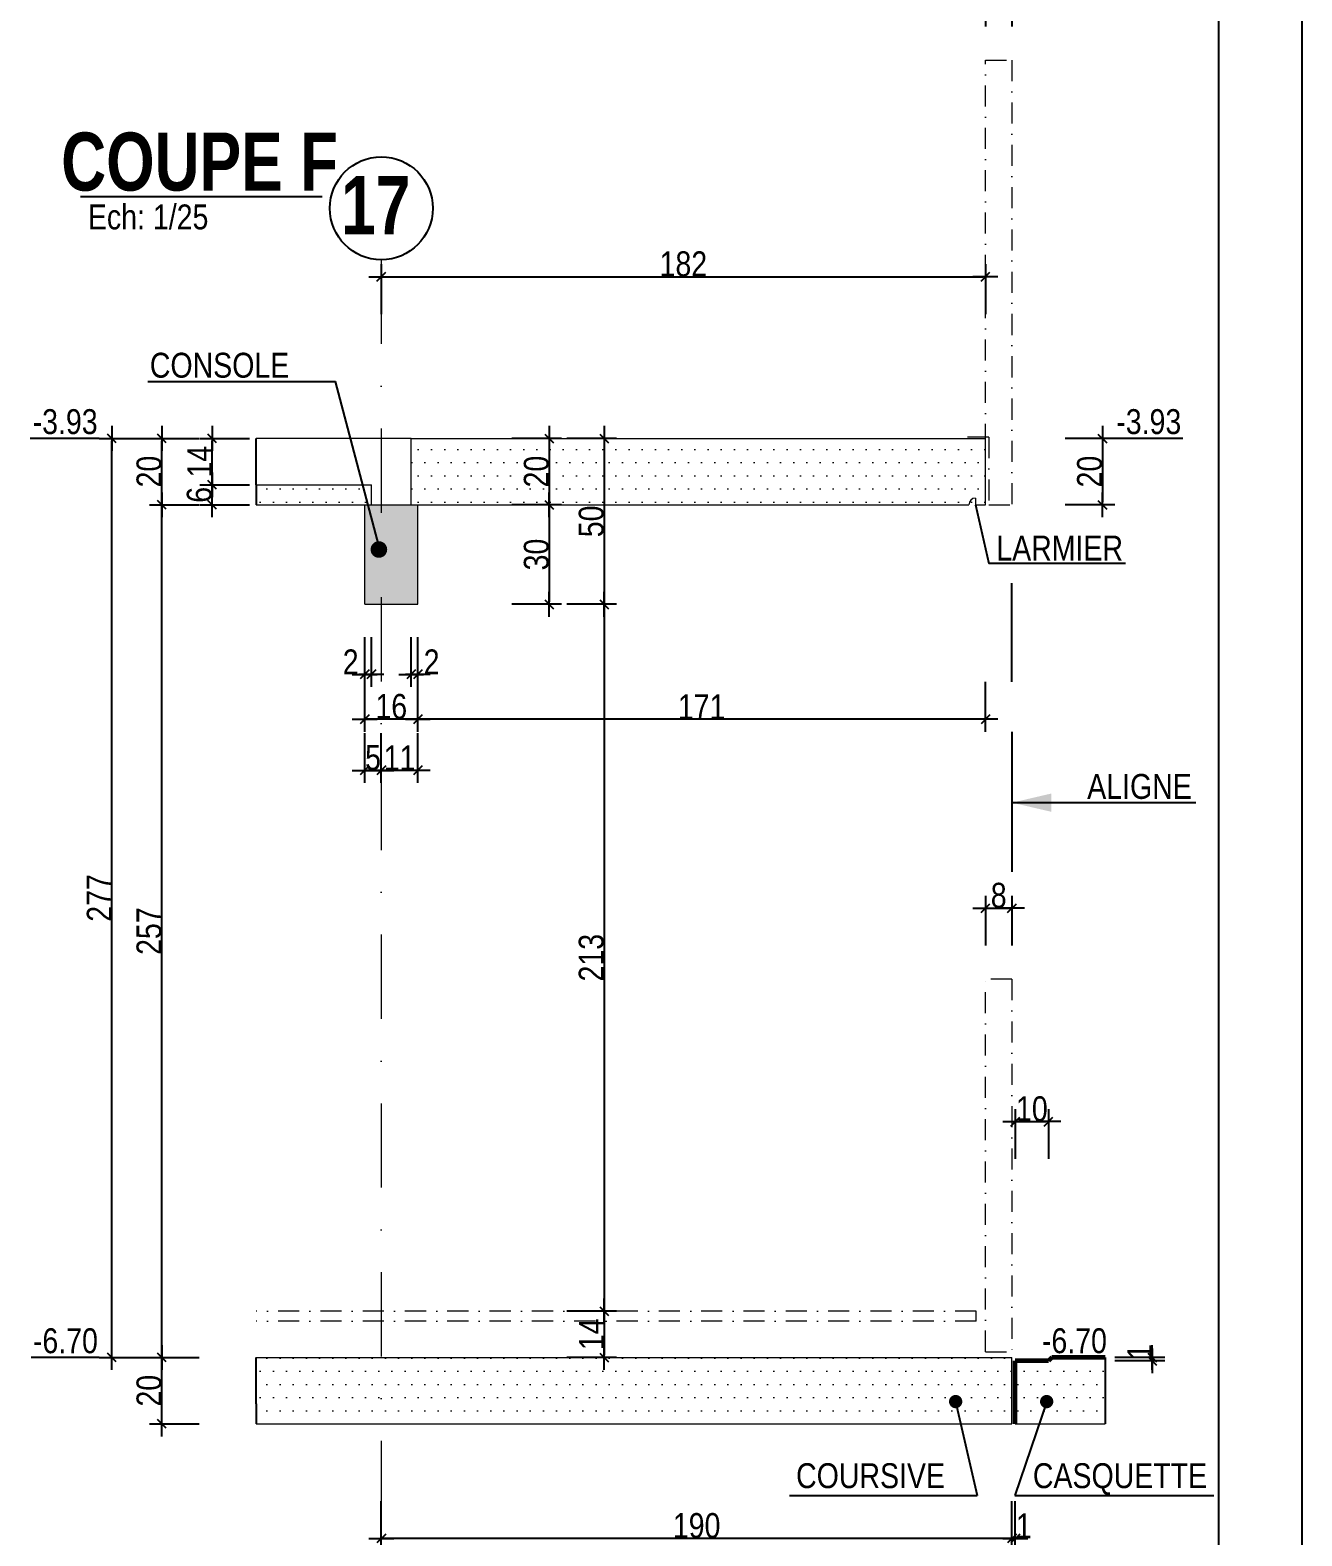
# Model space of a CAD drawing. Header units: millimetres. Extents: x 9051 to 35021, y -32652 to 0.
# Drawn here: x 34255 to 35021, y -30262 to -29354 of the extents above; entities that cross this region are included whole.
import ezdxf
from ezdxf.enums import TextEntityAlignment as Align

# ---------------------------------------------------------------- set-up
doc = ezdxf.new("R2010")
doc.units = ezdxf.units.MM
doc.linetypes.add('TIRETPTX2', pattern=[50.8, 25.4, -12.7, 0, -12.7])
for name, color, linetype in [('01-Cad  2', 1, 'Continuous'), ('01_cote_gen', 4, 'Continuous'), ('01_linteaux', 2, 'Continuous'), ('01_poch_BN', 9, 'Continuous'), ('01_texte', 230, 'Continuous'), ('AA_COTES', 2, 'Continuous')]:
    doc.layers.add(name, color=color, linetype=linetype)
doc.layers.add('01_murs_coup', color=5, linetype='Continuous', lineweight=60)
doc.layers.add('01_tram_axes', color=2, linetype='TIRETPTX2', lineweight=9)
doc.styles.add('ARIAL NA', font='ARIALN.TTF')
doc.styles.add('impact', font='impact.ttf')
doc.styles.add('STYLE2', font='ARIALN.TTF')
doc.dimstyles.new('JB25', dxfattribs={"dimscale": 0.1, "dimtxt": 150, "dimasz": 15, "dimexe": 0.1, "dimexo": 0.1, "dimgap": 0.09, "dimtad": 1, "dimdec": 1, "dimlfac": 0.5, "dimdsep": 46, "dimtxsty": 'STYLE2', "dimblk1": 'BOND_G', "dimblk2": 'BOND_D', "dimsah": 1, "dimcen": 1.5, "dimdle": 0.01, "dimse1": 1, "dimse2": 1, "dimclrd": 4, "dimclre": 2, "dimclrt": 6, "dimazin": 2, "dimtfac": 2.333333, "dimtdec": 1, "dimtix": 1, "dimtmove": 2, "dimatfit": 3, "dimldrblk": 'BOND_G', "dimfxl": 1, "dimtolj": 1, "dimtzin": 0, "dimarcsym": 0})

# ---------------------------------------------------------------- blocks, each defined once
blk = doc.blocks.new('BOND_G')
at = {"layer": 'AA_COTES', "color": 0}
for p, q in [((0, -5), (0, 15)), ((5, 0), (-5, 0)), ((1.77, 1.77), (-1.77, -1.77))]:
    blk.add_line(p, q, dxfattribs=at)
blk = doc.blocks.new('BOND_D')
at = {"layer": 'AA_COTES', "color": 0}
for p, q in [((5, 0), (-5, 0)), ((-1.77, -1.77), (1.77, 1.77)), ((0, 5), (0, -15))]:
    blk.add_line(p, q, dxfattribs=at)
blk = doc.blocks.new('*D4403')
at = {"layer": '01_cote_gen', "color": 4, "lineweight": -2, "ltscale": 2, "transparency": 16777216}
blk.add_line((34486.65, -29769.56), (34457.65, -29769.56), dxfattribs=at)
at = {"layer": 'Defpoints', "color": 0, "ltscale": 2, "transparency": 16777216}
for p in [(34456.15, -29700.25), (34488.15, -29700.25), (34456.15, -29769.56)]:
    blk.add_point(p, dxfattribs=at)
at = {"layer": '01_cote_gen', "color": 4, "lineweight": -2, "ltscale": 2, "transparency": 16777216, "xscale": 1.5, "yscale": 1.5, "zscale": 1.5, "rotation": 180}
blk.add_blockref('BOND_D', (34456.15, -29769.56), dxfattribs=at)
at = {"layer": '01_cote_gen', "color": 4, "lineweight": -2, "ltscale": 2, "transparency": 16777216, "xscale": 1.5, "yscale": 1.5, "zscale": 1.5}
blk.add_blockref('BOND_G', (34488.15, -29769.56), dxfattribs=at)
at = {"layer": '01_cote_gen', "color": 6, "lineweight": 0, "ltscale": 2, "transparency": 16777216, "insert": (34472.15, -29761.89), "char_height": 15, "attachment_point": 5, "style": 'STYLE2'}
blk.add_mtext('\\A1;16', dxfattribs=at)
blk = doc.blocks.new('*D4404')
at = {"layer": '01_cote_gen', "color": 4, "lineweight": -2, "ltscale": 2, "transparency": 16777216}
blk.add_line((34486.65, -29742.48), (34485.65, -29742.48), dxfattribs=at)
at = {"layer": 'Defpoints', "color": 0, "ltscale": 2, "transparency": 16777216}
for p in [(34484.15, -29640.25), (34488.15, -29640.25), (34484.15, -29742.48)]:
    blk.add_point(p, dxfattribs=at)
at = {"layer": '01_cote_gen', "color": 4, "lineweight": -2, "ltscale": 2, "transparency": 16777216, "xscale": 1.5, "yscale": 1.5, "zscale": 1.5, "rotation": 180}
blk.add_blockref('BOND_D', (34484.15, -29742.48), dxfattribs=at)
at = {"layer": '01_cote_gen', "color": 4, "lineweight": -2, "ltscale": 2, "transparency": 16777216, "xscale": 1.5, "yscale": 1.5, "zscale": 1.5}
blk.add_blockref('BOND_G', (34488.15, -29742.48), dxfattribs=at)
at = {"layer": '01_cote_gen', "color": 6, "lineweight": 0, "ltscale": 2, "transparency": 16777216, "insert": (34496.45, -29734.94), "char_height": 15, "attachment_point": 5, "style": 'STYLE2'}
blk.add_mtext('\\A1;2', dxfattribs=at)
blk = doc.blocks.new('*D4405')
at = {"layer": '01_cote_gen', "color": 4, "lineweight": -2, "ltscale": 2, "transparency": 16777216}
blk.add_line((34458.65, -29742.48), (34457.65, -29742.48), dxfattribs=at)
at = {"layer": 'Defpoints', "color": 0, "ltscale": 2, "transparency": 16777216}
for p in [(34456.15, -29640.25), (34460.15, -29640.25), (34456.15, -29742.48)]:
    blk.add_point(p, dxfattribs=at)
at = {"layer": '01_cote_gen', "color": 4, "lineweight": -2, "ltscale": 2, "transparency": 16777216, "xscale": 1.5, "yscale": 1.5, "zscale": 1.5, "rotation": 180}
blk.add_blockref('BOND_D', (34456.15, -29742.48), dxfattribs=at)
at = {"layer": '01_cote_gen', "color": 4, "lineweight": -2, "ltscale": 2, "transparency": 16777216, "xscale": 1.5, "yscale": 1.5, "zscale": 1.5}
blk.add_blockref('BOND_G', (34460.15, -29742.48), dxfattribs=at)
at = {"layer": '01_cote_gen', "color": 6, "lineweight": 0, "ltscale": 2, "transparency": 16777216, "insert": (34447.68, -29734.94), "char_height": 15, "attachment_point": 5, "style": 'STYLE2'}
blk.add_mtext('\\A1;2', dxfattribs=at)
blk = doc.blocks.new('*D4406')
at = {"layer": '01_cote_gen', "color": 4, "lineweight": -2, "ltscale": 2, "transparency": 16777216}
blk.add_line((34828.65, -29769.56), (34489.65, -29769.56), dxfattribs=at)
at = {"layer": 'Defpoints', "color": 0, "ltscale": 2, "transparency": 16777216}
for p in [(34830.15, -29640.25), (34488.15, -29662.98), (34488.15, -29769.56)]:
    blk.add_point(p, dxfattribs=at)
at = {"layer": '01_cote_gen', "color": 4, "lineweight": -2, "ltscale": 2, "transparency": 16777216, "xscale": 1.5, "yscale": 1.5, "zscale": 1.5, "rotation": 180}
blk.add_blockref('BOND_D', (34488.15, -29769.56), dxfattribs=at)
at = {"layer": '01_cote_gen', "color": 4, "lineweight": -2, "ltscale": 2, "transparency": 16777216, "xscale": 1.5, "yscale": 1.5, "zscale": 1.5}
blk.add_blockref('BOND_G', (34830.15, -29769.56), dxfattribs=at)
at = {"layer": '01_cote_gen', "color": 6, "lineweight": 0, "ltscale": 2, "transparency": 16777216, "insert": (34659.15, -29762.02), "char_height": 15, "attachment_point": 5, "style": 'STYLE2'}
blk.add_mtext('\\A1;171', dxfattribs=at)
blk = doc.blocks.new('*D4144')
at = {"layer": '01_cote_gen', "color": 4, "lineweight": -2, "ltscale": 2, "transparency": 16777216}
blk.add_line((34900.62, -29601.75), (34900.62, -29638.75), dxfattribs=at)
at = {"layer": 'Defpoints', "color": 0, "ltscale": 2, "transparency": 16777216}
for p in [(34821.25, -29600.25), (34821.25, -29640.25), (34900.62, -29640.25)]:
    blk.add_point(p, dxfattribs=at)
at = {"layer": '01_cote_gen', "color": 4, "lineweight": -2, "ltscale": 2, "transparency": 16777216, "xscale": 1.5, "yscale": 1.5, "zscale": 1.5}
for name, p, rotation in [('BOND_G', (34900.62, -29600.25), 90), ('BOND_D', (34900.62, -29640.25), 270)]:
    blk.add_blockref(name, p, dxfattribs=dict(at, rotation=rotation))
at = {"layer": '01_cote_gen', "color": 6, "lineweight": 0, "ltscale": 2, "transparency": 16777216, "insert": (34892.96, -29620.25), "char_height": 15, "attachment_point": 5, "rotation": 90, "style": 'STYLE2'}
blk.add_mtext('\\A1;20', dxfattribs=at)
blk = doc.blocks.new('*D4145')
at = {"layer": '01_cote_gen', "color": 4, "lineweight": -2, "ltscale": 2, "transparency": 16777216}
blk.add_line((34364.2, -29638.75), (34364.2, -29629.75), dxfattribs=at)
at = {"layer": 'Defpoints', "color": 0, "ltscale": 2, "transparency": 16777216}
for p in [(34364.2, -29628.25), (34387.03, -29628.25), (34387.03, -29640.25)]:
    blk.add_point(p, dxfattribs=at)
at = {"layer": '01_cote_gen', "color": 4, "lineweight": -2, "ltscale": 2, "transparency": 16777216, "xscale": 1.5, "yscale": 1.5, "zscale": 1.5}
for name, p, rotation in [('BOND_D', (34364.2, -29628.25), 90), ('BOND_G', (34364.2, -29640.25), 270)]:
    blk.add_blockref(name, p, dxfattribs=dict(at, rotation=rotation))
at = {"layer": '01_cote_gen', "color": 6, "lineweight": 0, "ltscale": 2, "transparency": 16777216, "insert": (34356.53, -29634.25), "char_height": 15, "attachment_point": 5, "rotation": 90, "style": 'STYLE2'}
blk.add_mtext('\\A1;6', dxfattribs=at)
blk = doc.blocks.new('*D4146')
at = {"layer": '01_cote_gen', "color": 4, "lineweight": -2, "ltscale": 2, "transparency": 16777216}
blk.add_line((34364.2, -29626.75), (34364.2, -29601.75), dxfattribs=at)
at = {"layer": 'Defpoints', "color": 0, "ltscale": 2, "transparency": 16777216}
for p in [(34364.2, -29600.25), (34389.07, -29600.25), (34379.21, -29628.25)]:
    blk.add_point(p, dxfattribs=at)
at = {"layer": '01_cote_gen', "color": 4, "lineweight": -2, "ltscale": 2, "transparency": 16777216, "xscale": 1.5, "yscale": 1.5, "zscale": 1.5}
for name, p, rotation in [('BOND_D', (34364.2, -29600.25), 90), ('BOND_G', (34364.2, -29628.25), 270)]:
    blk.add_blockref(name, p, dxfattribs=dict(at, rotation=rotation))
at = {"layer": '01_cote_gen', "color": 6, "lineweight": 0, "ltscale": 2, "transparency": 16777216, "insert": (34356.66, -29614.25), "char_height": 15, "attachment_point": 5, "rotation": 90, "style": 'STYLE2'}
blk.add_mtext('\\A1;14', dxfattribs=at)
blk = doc.blocks.new('*D4407')
at = {"layer": '01_cote_gen', "color": 4, "lineweight": -2, "ltscale": 2, "transparency": 16777216}
blk.add_line((34567.29, -29601.75), (34567.29, -29638.75), dxfattribs=at)
at = {"layer": 'Defpoints', "color": 0, "ltscale": 2, "transparency": 16777216}
for p in [(34550.17, -29600.25), (34488.15, -29640.25), (34567.29, -29640.25)]:
    blk.add_point(p, dxfattribs=at)
at = {"layer": '01_cote_gen', "color": 4, "lineweight": -2, "ltscale": 2, "transparency": 16777216, "xscale": 1.5, "yscale": 1.5, "zscale": 1.5}
for name, p, rotation in [('BOND_G', (34567.29, -29600.25), 90), ('BOND_D', (34567.29, -29640.25), 270)]:
    blk.add_blockref(name, p, dxfattribs=dict(at, rotation=rotation))
at = {"layer": '01_cote_gen', "color": 6, "lineweight": 0, "ltscale": 2, "transparency": 16777216, "insert": (34559.62, -29620.25), "char_height": 15, "attachment_point": 5, "rotation": 90, "style": 'STYLE2'}
blk.add_mtext('\\A1;20', dxfattribs=at)
blk = doc.blocks.new('*D4408')
at = {"layer": '01_cote_gen', "color": 4, "lineweight": -2, "ltscale": 2, "transparency": 16777216}
blk.add_line((34567.29, -29641.75), (34567.29, -29698.75), dxfattribs=at)
at = {"layer": 'Defpoints', "color": 0, "ltscale": 2, "transparency": 16777216}
for p in [(34552.61, -29640.25), (34531.06, -29700.25), (34567.29, -29700.25)]:
    blk.add_point(p, dxfattribs=at)
at = {"layer": '01_cote_gen', "color": 4, "lineweight": -2, "ltscale": 2, "transparency": 16777216, "xscale": 1.5, "yscale": 1.5, "zscale": 1.5}
for name, p, rotation in [('BOND_G', (34567.29, -29640.25), 90), ('BOND_D', (34567.29, -29700.25), 270)]:
    blk.add_blockref(name, p, dxfattribs=dict(at, rotation=rotation))
at = {"layer": '01_cote_gen', "color": 6, "lineweight": 0, "ltscale": 2, "transparency": 16777216, "insert": (34559.62, -29670.25), "char_height": 15, "attachment_point": 5, "rotation": 90, "style": 'STYLE2'}
blk.add_mtext('\\A1;30', dxfattribs=at)
blk = doc.blocks.new('*D4409')
at = {"layer": '01_cote_gen', "color": 4, "lineweight": -2, "ltscale": 2, "transparency": 16777216}
blk.add_line((34600.38, -29601.75), (34600.38, -29698.75), dxfattribs=at)
at = {"layer": 'Defpoints', "color": 0, "ltscale": 2, "transparency": 16777216}
for p in [(34591.96, -29600.25), (34543.38, -29700.25), (34600.38, -29700.25)]:
    blk.add_point(p, dxfattribs=at)
at = {"layer": '01_cote_gen', "color": 4, "lineweight": -2, "ltscale": 2, "transparency": 16777216, "xscale": 1.5, "yscale": 1.5, "zscale": 1.5}
for name, p, rotation in [('BOND_G', (34600.38, -29600.25), 90), ('BOND_D', (34600.38, -29700.25), 270)]:
    blk.add_blockref(name, p, dxfattribs=dict(at, rotation=rotation))
at = {"layer": '01_cote_gen', "color": 6, "lineweight": 0, "ltscale": 2, "transparency": 16777216, "insert": (34592.71, -29650.25), "char_height": 15, "attachment_point": 5, "rotation": 90, "style": 'STYLE2'}
blk.add_mtext('\\A1;50', dxfattribs=at)
blk = doc.blocks.new('*D4147')
at = {"layer": '01_cote_gen', "color": 4, "lineweight": -2, "ltscale": 2, "transparency": 16777216}
blk.add_line((34333.9, -30192.74), (34333.9, -30155.74), dxfattribs=at)
at = {"layer": 'Defpoints', "color": 0, "ltscale": 2, "transparency": 16777216}
for p in [(34333.9, -30154.24), (34386.7, -30154.24), (34386.7, -30194.24)]:
    blk.add_point(p, dxfattribs=at)
at = {"layer": '01_cote_gen', "color": 4, "lineweight": -2, "ltscale": 2, "transparency": 16777216, "xscale": 1.5, "yscale": 1.5, "zscale": 1.5}
for name, p, rotation in [('BOND_D', (34333.9, -30154.24), 90), ('BOND_G', (34333.9, -30194.24), 270)]:
    blk.add_blockref(name, p, dxfattribs=dict(at, rotation=rotation))
at = {"layer": '01_cote_gen', "color": 6, "lineweight": 0, "ltscale": 2, "transparency": 16777216, "insert": (34326.23, -30174.24), "char_height": 15, "attachment_point": 5, "rotation": 90, "style": 'STYLE2'}
blk.add_mtext('\\A1;20', dxfattribs=at)
blk = doc.blocks.new('*D4148')
at = {"layer": '01_cote_gen', "color": 4, "lineweight": -2, "ltscale": 2, "transparency": 16777216}
blk.add_line((34333.9, -29638.75), (34333.9, -29601.75), dxfattribs=at)
at = {"layer": 'Defpoints', "color": 0, "ltscale": 2, "transparency": 16777216}
for p in [(34333.9, -29600.25), (34386.7, -29600.25), (34386.7, -29640.25)]:
    blk.add_point(p, dxfattribs=at)
at = {"layer": '01_cote_gen', "color": 4, "lineweight": -2, "ltscale": 2, "transparency": 16777216, "xscale": 1.5, "yscale": 1.5, "zscale": 1.5}
for name, p, rotation in [('BOND_D', (34333.9, -29600.25), 90), ('BOND_G', (34333.9, -29640.25), 270)]:
    blk.add_blockref(name, p, dxfattribs=dict(at, rotation=rotation))
at = {"layer": '01_cote_gen', "color": 6, "lineweight": 0, "ltscale": 2, "transparency": 16777216, "insert": (34326.23, -29620.25), "char_height": 15, "attachment_point": 5, "rotation": 90, "style": 'STYLE2'}
blk.add_mtext('\\A1;20', dxfattribs=at)
blk = doc.blocks.new('*D4149')
at = {"layer": '01_cote_gen', "color": 4, "lineweight": -2, "ltscale": 2, "transparency": 16777216}
blk.add_line((34333.9, -30152.74), (34333.9, -29641.75), dxfattribs=at)
at = {"layer": 'Defpoints', "color": 0, "ltscale": 2, "transparency": 16777216}
for p in [(34333.9, -29640.25), (34341.4, -29640.25), (34356.4, -30154.24)]:
    blk.add_point(p, dxfattribs=at)
at = {"layer": '01_cote_gen', "color": 4, "lineweight": -2, "ltscale": 2, "transparency": 16777216, "xscale": 1.5, "yscale": 1.5, "zscale": 1.5}
for name, p, rotation in [('BOND_D', (34333.9, -29640.25), 90), ('BOND_G', (34333.9, -30154.24), 270)]:
    blk.add_blockref(name, p, dxfattribs=dict(at, rotation=rotation))
at = {"layer": '01_cote_gen', "color": 6, "lineweight": 0, "ltscale": 2, "transparency": 16777216, "insert": (34326.23, -29897.24), "char_height": 15, "attachment_point": 5, "rotation": 90, "style": 'STYLE2'}
blk.add_mtext('\\A1;257', dxfattribs=at)
blk = doc.blocks.new('*D4150')
at = {"layer": '01_cote_gen', "color": 4, "lineweight": -2, "ltscale": 2, "transparency": 16777216}
blk.add_line((34303.72, -30152.74), (34303.72, -29601.75), dxfattribs=at)
at = {"layer": 'Defpoints', "color": 0, "ltscale": 2, "transparency": 16777216}
for p in [(34303.72, -29600.25), (34356.4, -29600.25), (34356.4, -30154.24)]:
    blk.add_point(p, dxfattribs=at)
at = {"layer": '01_cote_gen', "color": 4, "lineweight": -2, "ltscale": 2, "transparency": 16777216, "xscale": 1.5, "yscale": 1.5, "zscale": 1.5}
for name, p, rotation in [('BOND_D', (34303.72, -29600.25), 90), ('BOND_G', (34303.72, -30154.24), 270)]:
    blk.add_blockref(name, p, dxfattribs=dict(at, rotation=rotation))
at = {"layer": '01_cote_gen', "color": 6, "lineweight": 0, "ltscale": 2, "transparency": 16777216, "insert": (34296.18, -29877.24), "char_height": 15, "attachment_point": 5, "rotation": 90, "style": 'STYLE2'}
blk.add_mtext('\\A1;277', dxfattribs=at)
blk = doc.blocks.new('*D4151')
at = {"layer": '01_cote_gen', "color": 4, "lineweight": -2, "ltscale": 2, "transparency": 16777216}
blk.add_line((34831.65, -29883.39), (34844.65, -29883.39), dxfattribs=at)
at = {"layer": 'Defpoints', "color": 0, "ltscale": 2, "transparency": 16777216}
for p in [(34846.15, -29883.39), (34830.15, -29957.65), (34846.15, -29957.65)]:
    blk.add_point(p, dxfattribs=at)
at = {"layer": '01_cote_gen', "color": 4, "lineweight": -2, "ltscale": 2, "transparency": 16777216, "xscale": 1.5, "yscale": 1.5, "zscale": 1.5, "rotation": 180}
blk.add_blockref('BOND_G', (34830.15, -29883.39), dxfattribs=at)
at = {"layer": '01_cote_gen', "color": 4, "lineweight": -2, "ltscale": 2, "transparency": 16777216, "xscale": 1.5, "yscale": 1.5, "zscale": 1.5}
blk.add_blockref('BOND_D', (34846.15, -29883.39), dxfattribs=at)
at = {"layer": '01_cote_gen', "color": 6, "lineweight": 0, "ltscale": 2, "transparency": 16777216, "insert": (34838.15, -29875.72), "char_height": 15, "attachment_point": 5, "style": 'STYLE2'}
blk.add_mtext('\\A1;8', dxfattribs=at)
blk = doc.blocks.new('*D4410')
at = {"layer": '01_cote_gen', "color": 4, "lineweight": -2, "ltscale": 0.1, "transparency": 16777216}
blk.add_line((34600.38, -29701.75), (34600.38, -30124.74), dxfattribs=at)
at = {"layer": 'Defpoints', "color": 0, "ltscale": 0.1, "transparency": 16777216}
for p in [(34546.85, -29700.25), (34592.88, -30126.24), (34600.38, -30126.24)]:
    blk.add_point(p, dxfattribs=at)
at = {"layer": '01_cote_gen', "color": 4, "lineweight": -2, "ltscale": 0.1, "transparency": 16777216, "xscale": 1.5, "yscale": 1.5, "zscale": 1.5}
for name, p, rotation in [('BOND_G', (34600.38, -29700.25), 90), ('BOND_D', (34600.38, -30126.24), 270)]:
    blk.add_blockref(name, p, dxfattribs=dict(at, rotation=rotation))
at = {"layer": '01_cote_gen', "color": 6, "ltscale": 0.1, "transparency": 16777216, "insert": (34592.71, -29913.24), "char_height": 15, "attachment_point": 5, "rotation": 90, "style": 'STYLE2'}
blk.add_mtext('\\A1;213', dxfattribs=at)
blk = doc.blocks.new('*D4411')
at = {"layer": '01_cote_gen', "color": 4, "lineweight": -2, "ltscale": 0.1, "transparency": 16777216}
blk.add_line((34600.38, -30127.74), (34600.38, -30152.74), dxfattribs=at)
at = {"layer": 'Defpoints', "color": 0, "ltscale": 0.1, "transparency": 16777216}
for p in [(34561.35, -30126.24), (34496.46, -30154.24), (34600.38, -30154.24)]:
    blk.add_point(p, dxfattribs=at)
at = {"layer": '01_cote_gen', "color": 4, "lineweight": -2, "ltscale": 0.1, "transparency": 16777216, "xscale": 1.5, "yscale": 1.5, "zscale": 1.5}
for name, p, rotation in [('BOND_G', (34600.38, -30126.24), 90), ('BOND_D', (34600.38, -30154.24), 270)]:
    blk.add_blockref(name, p, dxfattribs=dict(at, rotation=rotation))
at = {"layer": '01_cote_gen', "color": 6, "ltscale": 0.1, "transparency": 16777216, "insert": (34592.84, -30140.24), "char_height": 15, "attachment_point": 5, "rotation": 90, "style": 'STYLE2'}
blk.add_mtext('\\A1;14', dxfattribs=at)
blk = doc.blocks.new('*D4447')
at = {"layer": '01_cote_gen', "color": 4, "lineweight": -2, "ltscale": 0.1, "transparency": 16777216}
blk.add_line((34844.65, -30263.27), (34467.65, -30263.27), dxfattribs=at)
at = {"layer": 'Defpoints', "color": 0, "ltscale": 0.1, "transparency": 16777216}
for p in [(34466.15, -30227.12), (34846.15, -30240.77), (34466.15, -30263.27)]:
    blk.add_point(p, dxfattribs=at)
at = {"layer": '01_cote_gen', "color": 4, "lineweight": -2, "ltscale": 0.1, "transparency": 16777216, "xscale": 1.5, "yscale": 1.5, "zscale": 1.5, "rotation": 180}
blk.add_blockref('BOND_D', (34466.15, -30263.27), dxfattribs=at)
at = {"layer": '01_cote_gen', "color": 4, "lineweight": -2, "ltscale": 0.1, "transparency": 16777216, "xscale": 1.5, "yscale": 1.5, "zscale": 1.5}
blk.add_blockref('BOND_G', (34846.15, -30263.27), dxfattribs=at)
at = {"layer": '01_cote_gen', "color": 6, "ltscale": 0.1, "transparency": 16777216, "insert": (34656.15, -30255.6), "char_height": 15, "attachment_point": 5, "style": 'STYLE2'}
blk.add_mtext('\\A1;190', dxfattribs=at)
blk = doc.blocks.new('*D4448')
at = {"layer": '01_cote_gen', "color": 4, "lineweight": -2, "ltscale": 0.1, "transparency": 16777216}
for p, q in [((34930.66, -30152.74), (34930.66, -30151.24)), ((34930.66, -30156.24), (34930.66, -30154.24)), ((34930.66, -30157.74), (34930.66, -30159.24))]:
    blk.add_line(p, q, dxfattribs=at)
at = {"layer": 'Defpoints', "color": 0, "ltscale": 0.1, "transparency": 16777216}
for p in [(34829.19, -30156.24), (34838.85, -30154.24), (34930.66, -30154.24)]:
    blk.add_point(p, dxfattribs=at)
at = {"layer": '01_cote_gen', "color": 4, "lineweight": -2, "ltscale": 0.1, "transparency": 16777216, "xscale": 1.5, "yscale": 1.5, "zscale": 1.5}
for name, p, rotation in [('BOND_D', (34930.66, -30154.24), 270), ('BOND_G', (34930.66, -30156.24), 90)]:
    blk.add_blockref(name, p, dxfattribs=dict(at, rotation=rotation))
at = {"layer": '01_cote_gen', "color": 6, "ltscale": 0.1, "transparency": 16777216, "insert": (34923.12, -30150.84), "char_height": 15, "attachment_point": 5, "rotation": 90, "style": 'STYLE2'}
blk.add_mtext('\\A1;1', dxfattribs=at)
blk = doc.blocks.new('*D4449')
at = {"layer": '01_cote_gen', "color": 4, "lineweight": -2, "ltscale": 0.1, "transparency": 16777216}
blk.add_line((34849.65, -30012.05), (34866.65, -30012.05), dxfattribs=at)
at = {"layer": 'Defpoints', "color": 0, "ltscale": 0.1, "transparency": 16777216}
for p in [(34868.15, -30012.05), (34848.15, -30156.24), (34868.15, -30156.24)]:
    blk.add_point(p, dxfattribs=at)
at = {"layer": '01_cote_gen', "color": 4, "lineweight": -2, "ltscale": 0.1, "transparency": 16777216, "xscale": 1.5, "yscale": 1.5, "zscale": 1.5, "rotation": 180}
blk.add_blockref('BOND_G', (34848.15, -30012.05), dxfattribs=at)
at = {"layer": '01_cote_gen', "color": 4, "lineweight": -2, "ltscale": 0.1, "transparency": 16777216, "xscale": 1.5, "yscale": 1.5, "zscale": 1.5}
blk.add_blockref('BOND_D', (34868.15, -30012.05), dxfattribs=at)
at = {"layer": '01_cote_gen', "color": 6, "ltscale": 0.1, "transparency": 16777216, "insert": (34858.15, -30004.39), "char_height": 15, "attachment_point": 5, "style": 'STYLE2'}
blk.add_mtext('\\A1;10', dxfattribs=at)
blk = doc.blocks.new('*D4450')
at = {"layer": '01_cote_gen', "color": 4, "lineweight": -2, "ltscale": 0.1, "transparency": 16777216}
blk.add_line((34467.65, -29502.79), (34828.65, -29502.79), dxfattribs=at)
at = {"layer": 'Defpoints', "color": 0, "ltscale": 0.1, "transparency": 16777216}
for p in [(34466.15, -29505.43), (34830.15, -29502.79), (34830.15, -29549.2)]:
    blk.add_point(p, dxfattribs=at)
at = {"layer": '01_cote_gen', "color": 4, "lineweight": -2, "ltscale": 0.1, "transparency": 16777216, "xscale": 1.5, "yscale": 1.5, "zscale": 1.5, "rotation": 180}
blk.add_blockref('BOND_G', (34466.15, -29502.79), dxfattribs=at)
at = {"layer": '01_cote_gen', "color": 4, "lineweight": -2, "ltscale": 0.1, "transparency": 16777216, "xscale": 1.5, "yscale": 1.5, "zscale": 1.5}
blk.add_blockref('BOND_D', (34830.15, -29502.79), dxfattribs=at)
at = {"layer": '01_cote_gen', "color": 6, "ltscale": 0.1, "transparency": 16777216, "insert": (34648.15, -29495.12), "char_height": 15, "attachment_point": 5, "style": 'STYLE2'}
blk.add_mtext('\\A1;182', dxfattribs=at)
blk = doc.blocks.new('*D4451')
at = {"layer": '01_cote_gen', "color": 4, "lineweight": -2, "ltscale": 0.1, "transparency": 16777216}
for p, q in [((34844.65, -30263.27), (34843.15, -30263.27)), ((34846.15, -30263.27), (34848.15, -30263.27)), ((34849.65, -30263.27), (34851.15, -30263.27))]:
    blk.add_line(p, q, dxfattribs=at)
at = {"layer": 'Defpoints', "color": 0, "ltscale": 0.1, "transparency": 16777216}
for p in [(34846.15, -30194.24), (34848.15, -30194.24), (34848.15, -30263.27)]:
    blk.add_point(p, dxfattribs=at)
at = {"layer": '01_cote_gen', "color": 4, "lineweight": -2, "ltscale": 0.1, "transparency": 16777216, "xscale": 1.5, "yscale": 1.5, "zscale": 1.5}
blk.add_blockref('BOND_G', (34846.15, -30263.27), dxfattribs=at)
at = {"layer": '01_cote_gen', "color": 4, "lineweight": -2, "ltscale": 0.1, "transparency": 16777216, "xscale": 1.5, "yscale": 1.5, "zscale": 1.5, "rotation": 180}
blk.add_blockref('BOND_D', (34848.15, -30263.27), dxfattribs=at)
at = {"layer": '01_cote_gen', "color": 6, "ltscale": 0.1, "transparency": 16777216, "insert": (34853.28, -30255.73), "char_height": 15, "attachment_point": 5, "style": 'STYLE2'}
blk.add_mtext('\\A1;1', dxfattribs=at)
blk = doc.blocks.new('*D4452')
at = {"layer": '01_cote_gen', "color": 4, "lineweight": -2, "ltscale": 0.1, "transparency": 16777216}
blk.add_line((34464.65, -29800.35), (34457.65, -29800.35), dxfattribs=at)
at = {"layer": 'Defpoints', "color": 0, "ltscale": 0.1, "transparency": 16777216}
for p in [(34456.15, -29777.06), (34456.15, -29800.35), (34466.15, -29807.44)]:
    blk.add_point(p, dxfattribs=at)
at = {"layer": '01_cote_gen', "color": 4, "lineweight": -2, "ltscale": 0.1, "transparency": 16777216, "xscale": 1.5, "yscale": 1.5, "zscale": 1.5, "rotation": 180}
blk.add_blockref('BOND_D', (34456.15, -29800.35), dxfattribs=at)
at = {"layer": '01_cote_gen', "color": 4, "lineweight": -2, "ltscale": 0.1, "transparency": 16777216, "xscale": 1.5, "yscale": 1.5, "zscale": 1.5}
blk.add_blockref('BOND_G', (34466.15, -29800.35), dxfattribs=at)
at = {"layer": '01_cote_gen', "color": 6, "ltscale": 0.1, "transparency": 16777216, "insert": (34461.15, -29792.72), "char_height": 15, "attachment_point": 5, "style": 'STYLE2'}
blk.add_mtext('\\A1;5', dxfattribs=at)
blk = doc.blocks.new('*D4453')
at = {"layer": '01_cote_gen', "color": 4, "lineweight": -2, "ltscale": 0.1, "transparency": 16777216}
blk.add_line((34486.65, -29800.35), (34467.65, -29800.35), dxfattribs=at)
at = {"layer": 'Defpoints', "color": 0, "ltscale": 0.1, "transparency": 16777216}
for p in [(34466.15, -29777.85), (34488.15, -29777.06), (34466.15, -29800.35)]:
    blk.add_point(p, dxfattribs=at)
at = {"layer": '01_cote_gen', "color": 4, "lineweight": -2, "ltscale": 0.1, "transparency": 16777216, "xscale": 1.5, "yscale": 1.5, "zscale": 1.5, "rotation": 180}
blk.add_blockref('BOND_D', (34466.15, -29800.35), dxfattribs=at)
at = {"layer": '01_cote_gen', "color": 4, "lineweight": -2, "ltscale": 0.1, "transparency": 16777216, "xscale": 1.5, "yscale": 1.5, "zscale": 1.5}
blk.add_blockref('BOND_G', (34488.15, -29800.35), dxfattribs=at)
at = {"layer": '01_cote_gen', "color": 6, "ltscale": 0.1, "transparency": 16777216, "insert": (34477.15, -29792.81), "char_height": 15, "attachment_point": 5, "style": 'STYLE2'}
blk.add_mtext('\\A1;11', dxfattribs=at)
blk = doc.blocks.new('*D4481')
at = {"layer": '01_cote_gen', "color": 4, "lineweight": -2, "ltscale": 2, "transparency": 16777216}
blk.add_line((34831.65, -29329.39), (34844.65, -29329.39), dxfattribs=at)
at = {"layer": 'Defpoints', "color": 0, "ltscale": 2, "transparency": 16777216}
for p in [(34846.15, -29329.39), (34830.15, -29403.66), (34846.15, -29403.66)]:
    blk.add_point(p, dxfattribs=at)
at = {"layer": '01_cote_gen', "color": 4, "lineweight": -2, "ltscale": 2, "transparency": 16777216, "xscale": 1.5, "yscale": 1.5, "zscale": 1.5, "rotation": 180}
blk.add_blockref('BOND_G', (34830.15, -29329.39), dxfattribs=at)
at = {"layer": '01_cote_gen', "color": 4, "lineweight": -2, "ltscale": 2, "transparency": 16777216, "xscale": 1.5, "yscale": 1.5, "zscale": 1.5}
blk.add_blockref('BOND_D', (34846.15, -29329.39), dxfattribs=at)
at = {"layer": '01_cote_gen', "color": 6, "lineweight": 0, "ltscale": 2, "transparency": 16777216, "insert": (34838.15, -29321.73), "char_height": 15, "attachment_point": 5, "style": 'STYLE2'}
blk.add_mtext('\\A1;8', dxfattribs=at)

msp = doc.modelspace()

# ---------------------------------------------------------------- hatches: boundary and pattern name
at = {"layer": '01_linteaux', "lineweight": 0}
h = msp.add_hatch(dxfattribs=at)
h.set_pattern_fill('DOTS', color=256, scale=5)
edge = h.paths.add_edge_path()
edge.add_line((34830.15, -29600.25), (34788.15, -29600.25))
edge.add_line((34788.15, -29600.25), (34770.15, -29600.25))
edge.add_line((34770.15, -29600.25), (34784.15, -29600.25))
edge.add_line((34784.15, -29600.25), (34766.15, -29628.25))
edge.add_line((34766.15, -29628.25), (34784.15, -29600.25))
edge.add_line((34784.15, -29600.25), (34484.15, -29600.25))
edge.add_line((34484.15, -29600.25), (34484.15, -29640.25))
edge.add_line((34484.15, -29640.25), (34838.15, -29640.25))
edge.add_arc((34842.15, -29640.25), 4, 90, 180, ccw=False)
edge.add_line((34842.15, -29636.25), (34842.15, -29640.25))
edge.add_line((34842.15, -29640.25), (34830.15, -29640.25))
edge.add_line((34830.15, -29640.25), (34830.15, -29600.25))
h.paths.add_polyline_path([(34455, -29628.25), (34390.77, -29628.25), (34390.77, -29640.25), (34458.19, -29640.25)])
h = msp.add_hatch(dxfattribs=at)
h.set_pattern_fill('DOTS', color=256, scale=5)
h.paths.add_polyline_path([(34846.15, -30154.24), (34466.15, -30154.24), (34466.15, -30194.24), (34815.28, -30194.24), (34812.66, -30182.76, -0.481819), (34810.21, -30180.81, -1), (34814.21, -30180.81, -0.349693), (34812.66, -30182.76), (34815.28, -30194.24), (34846.15, -30194.24)])
h.paths.add_polyline_path([(34466.15, -30154.24), (34390.77, -30154.24), (34390.77, -30182.24), (34390.77, -30194.24), (34466.15, -30194.24)])
h.paths.add_polyline_path([(34902.34, -30154.24), (34870.15, -30154.24), (34868.15, -30156.24), (34848.15, -30156.24), (34848.15, -30194.24), (34862.5, -30194.24), (34866.42, -30182.71, -0.32117), (34865.06, -30180.81, -1), (34869.06, -30180.81, -0.513809), (34866.42, -30182.71), (34862.5, -30194.24), (34902.34, -30194.24)])
at = {"layer": '01_poch_BN', "ltscale": 0.1}
h = msp.add_hatch(color=256, dxfattribs=at)
h.dxf.hatch_style = 1
h.paths.add_polyline_path([(34488.15, -29640.25), (34458.19, -29640.25), (34464.68, -29664.72, -0.414214), (34467.18, -29667.22, -1), (34462.18, -29667.22, -0.414214), (34464.68, -29664.72), (34458.19, -29640.25), (34456.15, -29640.25), (34456.15, -29700.25), (34488.15, -29700.25)])

# ---------------------------------------------------------------- linework, layer by layer
at = {"layer": '01-Cad  2'}
for p, q in [((35020.83, -28452.24), (35020.83, -31167.24)), ((34970.83, -31167.24), (34970.83, -28502.24))]:
    msp.add_line(p, q, dxfattribs=at)
at = {"layer": '01_cote_gen', "ltscale": 0.1}
msp.add_line((34902.34, -30154.24), (34902.34, -30194.24), dxfattribs=at)
at = {"layer": '01_linteaux', "lineweight": 0}
msp.add_line((34484.15, -29600.25), (34390.77, -29600.25), dxfattribs=at)
at = {"layer": '01_murs_coup', "linetype": 'Continuous', "lineweight": 0}
for p, q in [((34484.15, -29600.25), (34830.15, -29600.25)), ((34484.15, -29640.25), (34484.15, -29600.25)), ((34830.15, -29640.25), (34830.15, -29600.25)), ((34390.77, -29628.25), (34460.15, -29628.25)), ((34460.15, -29640.25), (34460.15, -29628.25)), ((34390.77, -29640.25), (34820.15, -29640.25)), ((34456.15, -29700.25), (34456.15, -29640.25)), ((34488.15, -29700.25), (34488.15, -29640.25)), ((34824.15, -29636.25), (34824.15, -29640.25)), ((34824.15, -29640.25), (34830.15, -29640.25)), ((34456.15, -29700.25), (34488.15, -29700.25)), ((34390.77, -30154.24), (34846.15, -30154.24)), ((34846.15, -30194.24), (34846.15, -30154.24)), ((34390.77, -30194.24), (34846.15, -30194.24)), ((34848.15, -30194.24), (34902.34, -30194.24))]:
    msp.add_line(p, q, dxfattribs=at)
at = {"layer": '01_murs_coup'}
for p, q in [((34868.15, -30156.24), (34848.15, -30156.24)), ((34848.15, -30194.24), (34848.15, -30156.24)), ((34870.15, -30154.24), (34868.15, -30156.24)), ((34902.34, -30154.24), (34870.15, -30154.24))]:
    msp.add_line(p, q, dxfattribs=at)
at = {"layer": '01_murs_coup', "linetype": 'Continuous', "lineweight": 0}
msp.add_arc((34824.15, -29640.25), 4, 90, 180, dxfattribs=at)
at = {"layer": '01_poch_BN', "ltscale": 0.1}
for p, q in [((34390.77, -29628.25), (34390.77, -29600.25)), ((34390.77, -29628.25), (34390.77, -29640.25)), ((34390.77, -30182.24), (34390.77, -30154.24)), ((34390.77, -30182.24), (34390.77, -30194.24))]:
    msp.add_line(p, q, dxfattribs=at)
at = {"layer": '01_texte'}
for p, q in [((34284.87, -29454.47), (34430.47, -29454.47)), ((34325.5, -29565.91), (34438.47, -29565.91)), ((34464.68, -29664.72), (34438.47, -29565.91)), ((34296.22, -29600.25), (34254.53, -29600.25)), ((34949.16, -29600.24), (34907.47, -29600.24)), ((34824.15, -29640.25), (34832.12, -29675.55)), ((34914.62, -29675.55), (34832.12, -29675.55)), ((34846.15, -29747.06), (34846.15, -29687.41)), ((34846.15, -29777.06), (34846.15, -29861.43)), ((34846.15, -29819.8), (34956.91, -29819.8)), ((34296.22, -30154.25), (34255.19, -30154.25)), ((34812.21, -30180.81), (34825.16, -30237.35)), ((34867.06, -30180.81), (34847.84, -30237.35)), ((34712.18, -30237.35), (34825.16, -30237.35)), ((34847.84, -30237.35), (34967.83, -30237.35))]:
    msp.add_line(p, q, dxfattribs=at)
for points, const_width in [([(34462.18, -29667.22, 1), (34467.18, -29667.22, 1)], 5), ([(34810.21, -30180.81, 1), (34814.21, -30180.81, 1)], 4), ([(34865.06, -30180.81, 1), (34869.06, -30180.81, 1)], 4)]:
    msp.add_lwpolyline(points, format="xyb", close=True, dxfattribs=dict(at, const_width=const_width))
msp.add_circle((34466.15, -29461.56), 30.98, dxfattribs=at)
for points in [[(34846.15, -29819.8), (34869.78, -29814.31), (34869.78, -29819.8)], [(34846.15, -29819.8), (34869.78, -29825.28), (34869.78, -29819.8)]]:
    msp.add_solid(points, dxfattribs=at)
at = {"layer": '01_tram_axes', "ltscale": 0.5}
for p, q in [((34830.15, -29372.25), (34846.15, -29372.25)), ((34830.15, -29604.25), (34830.15, -29372.25)), ((34846.15, -29372.25), (34846.15, -29640.25)), ((34832.15, -29599.55), (34815.16, -29599.55)), ((34832.15, -29599.55), (34832.15, -29640.25)), ((34832.15, -29640.25), (34846.15, -29640.25)), ((34830.15, -30150.74), (34830.15, -29926.24)), ((34846.15, -29926.24), (34830.15, -29926.24)), ((34846.15, -29926.24), (34846.15, -30150.74)), ((34824.61, -30126.24), (34390.77, -30126.24)), ((34824.61, -30132.24), (34824.61, -30126.24)), ((34824.61, -30132.24), (34390.77, -30132.24)), ((34830.15, -30150.74), (34846.15, -30150.74))]:
    msp.add_line(p, q, dxfattribs=at)
at = {"layer": '01_tram_axes', "color": 253, "ltscale": 2}
msp.add_line((34466.15, -29492.54), (34466.15, -30247.48), dxfattribs=at)

# ---------------------------------------------------------------- texts
at = {"layer": '01_texte', "style": 'impact'}
msp.add_text('COUPE F', height=35, dxfattribs=at).set_placement((34356.68, -29433.37), align=Align.MIDDLE)
msp.add_text('17', height=35, dxfattribs=at).set_placement((34462.81, -29459.68), align=Align.MIDDLE_CENTER)
at = {"layer": '01_texte'}
for s, style, p in [('Ech: 1/25', 'STYLE2', (34289.35, -29474.25)), ('CONSOLE', 'STYLE2', (34326.67, -29563.63)), ('-3.93', 'ARIAL NA', (34256.05, -29597.63)), ('-3.93', 'ARIAL NA', (34908.99, -29597.62)), ('LARMIER', 'ARIAL NA', (34836.71, -29673.85)), ('ALIGNE', 'STYLE2', (34891.49, -29817.51)), ('-6.70', 'ARIAL NA', (34256.21, -30151.63)), ('-6.70', 'ARIAL NA', (34864.2, -30151.62)), ('COURSIVE', 'STYLE2', (34716.08, -30232.96)), ('CASQUETTE', 'STYLE2', (34858.75, -30232.96))]:
    msp.add_text(s, height=15, dxfattribs=dict(at, style=style)).set_placement(p)

# ---------------------------------------------------------------- dimensions: what is measured, and where the dimension line sits
at = {"layer": '01_cote_gen', "lineweight": 0, "ltscale": 2}
for base, p1, p2, picture, middle in [((34846.15, -29329.39), (34830.15, -29403.66), (34846.15, -29403.66), '*D4481', (34838.15, -29321.73)), ((34488.15, -29769.56), (34830.15, -29640.25), (34488.15, -29662.98), '*D4406', (34659.15, -29762.02)), ((34456.15, -29769.56), (34488.15, -29700.25), (34456.15, -29700.25), '*D4403', (34472.15, -29761.89)), ((34846.15, -29883.39), (34830.15, -29957.65), (34846.15, -29957.65), '*D4151', (34838.15, -29875.72))]:
    dim = msp.add_linear_dim(base=base, p1=p1, p2=p2, dimstyle='JB25', dxfattribs=at)
    dim.commit()
    dim.dimension.update_dxf_attribs({"geometry": picture, "text_midpoint": middle})
at = {"layer": '01_cote_gen', "ltscale": 0.1}
for base, p1, p2, picture, middle in [((34830.15, -29502.79), (34466.15, -29505.43), (34830.15, -29549.2), '*D4450', (34648.15, -29495.12)), ((34456.15, -29800.35), (34466.15, -29807.44), (34456.15, -29777.06), '*D4452', (34461.15, -29792.72)), ((34466.15, -29800.35), (34488.15, -29777.06), (34466.15, -29777.85), '*D4453', (34477.15, -29792.81)), ((34868.15, -30012.05), (34848.15, -30156.24), (34868.15, -30156.24), '*D4449', (34858.15, -30004.39)), ((34466.15, -30263.27), (34846.15, -30240.77), (34466.15, -30227.12), '*D4447', (34656.15, -30255.6))]:
    dim = msp.add_linear_dim(base=base, p1=p1, p2=p2, dimstyle='JB25', dxfattribs=at)
    dim.commit()
    dim.dimension.update_dxf_attribs({"geometry": picture, "text_midpoint": middle})
at = {"layer": '01_cote_gen', "lineweight": 0, "ltscale": 2}
for base, p1, p2, picture, middle in [((34303.72, -29600.25), (34356.4, -30154.24), (34356.4, -29600.25), '*D4150', (34296.18, -29877.24)), ((34333.9, -29600.25), (34386.7, -29640.25), (34386.7, -29600.25), '*D4148', (34326.23, -29620.25)), ((34364.2, -29600.25), (34379.21, -29628.25), (34389.07, -29600.25), '*D4146', (34356.66, -29614.25)), ((34567.29, -29640.25), (34550.17, -29600.25), (34488.15, -29640.25), '*D4407', (34559.62, -29620.25)), ((34600.38, -29700.25), (34591.96, -29600.25), (34543.38, -29700.25), '*D4409', (34592.71, -29650.25)), ((34900.62, -29640.25), (34821.25, -29600.25), (34821.25, -29640.25), '*D4144', (34892.96, -29620.25)), ((34364.2, -29628.25), (34387.03, -29640.25), (34387.03, -29628.25), '*D4145', (34356.53, -29634.25)), ((34333.9, -29640.25), (34356.4, -30154.24), (34341.4, -29640.25), '*D4149', (34326.23, -29897.24)), ((34567.29, -29700.25), (34552.61, -29640.25), (34531.06, -29700.25), '*D4408', (34559.62, -29670.25)), ((34333.9, -30154.24), (34386.7, -30194.24), (34386.7, -30154.24), '*D4147', (34326.23, -30174.24))]:
    dim = msp.add_linear_dim(base=base, p1=p1, p2=p2, angle=90, dimstyle='JB25', dxfattribs=at)
    dim.commit()
    dim.dimension.update_dxf_attribs({"geometry": picture, "text_midpoint": middle})
for base, p1, p2, picture, middle in [((34456.15, -29742.48), (34460.15, -29640.25), (34456.15, -29640.25), '*D4405', (34447.68, -29734.94)), ((34484.15, -29742.48), (34488.15, -29640.25), (34484.15, -29640.25), '*D4404', (34496.45, -29734.94))]:
    dim = msp.add_linear_dim(base=base, p1=p1, p2=p2, dimstyle='JB25', dxfattribs=at)
    dim.commit()
    dim.dimension.update_dxf_attribs({"geometry": picture, "text_midpoint": middle, "dimtype": 160})
at = {"layer": '01_cote_gen', "ltscale": 0.1}
for base, p1, p2, picture, middle in [((34600.38, -30126.24), (34546.85, -29700.25), (34592.88, -30126.24), '*D4410', (34592.71, -29913.24)), ((34600.38, -30154.24), (34561.35, -30126.24), (34496.46, -30154.24), '*D4411', (34592.84, -30140.24))]:
    dim = msp.add_linear_dim(base=base, p1=p1, p2=p2, angle=90, dimstyle='JB25', dxfattribs=at)
    dim.commit()
    dim.dimension.update_dxf_attribs({"geometry": picture, "text_midpoint": middle})
dim = msp.add_linear_dim(base=(34930.66, -30154.24), p1=(34829.19, -30156.24), p2=(34838.85, -30154.24), angle=90, dimstyle='JB25', dxfattribs=at)
dim.commit()
dim.dimension.update_dxf_attribs({"geometry": '*D4448', "text_midpoint": (34923.12, -30150.84), "dimtype": 160})
dim = msp.add_linear_dim(base=(34848.15, -30263.27), p1=(34846.15, -30194.24), p2=(34848.15, -30194.24), dimstyle='JB25', dxfattribs=at)
dim.commit()
dim.dimension.update_dxf_attribs({"geometry": '*D4451', "text_midpoint": (34853.28, -30255.73), "dimtype": 160})

doc.saveas('drawing.dxf')
